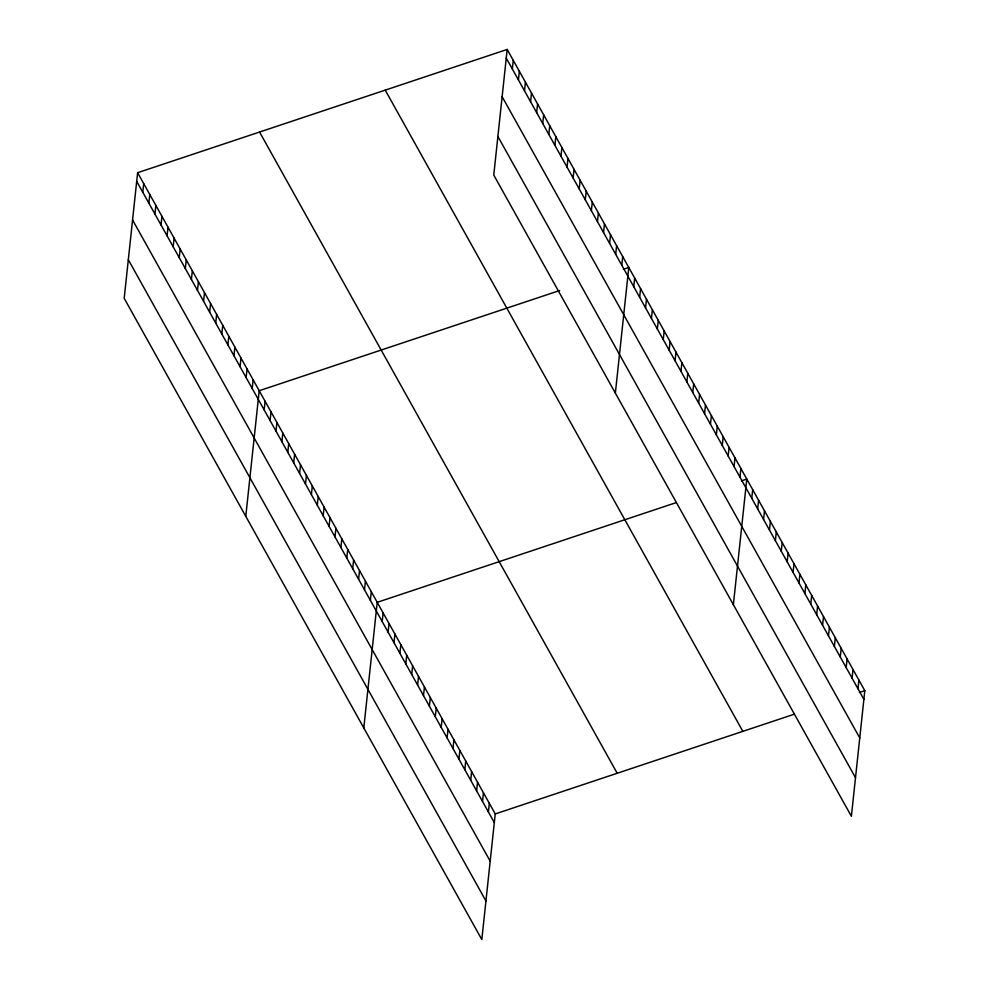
<?xml version="1.0" encoding="UTF-8"?>
<svg xmlns="http://www.w3.org/2000/svg" width="989" height="989" viewBox="0 0 989 989"><rect width="100%" height="100%" fill="white"/><g stroke="black" fill="none" stroke-linecap="round" stroke-linejoin="round"><path stroke-width="1.48" d="M137.619 172.704L124.194 298.319L481.816 939.55L495.242 813.935L137.619 172.704L507.184 49.45L864.806 690.681L851.381 816.296L493.758 175.065L507.184 49.45M142.775 192.262L143.702 183.608M148.857 203.153L149.772 194.512M154.927 214.057L155.854 205.403M161.009 224.96L161.936 216.307M167.092 235.864L168.019 227.21M173.174 246.768L174.101 238.114M179.256 257.659L180.171 249.005M185.326 268.563L186.253 259.909M191.409 279.467L192.336 270.813M197.491 290.37L198.418 281.717M203.573 301.262L204.488 292.62M209.643 312.165L210.57 303.512M215.726 323.069L216.653 314.415M221.808 333.973L222.735 325.319M227.89 344.877L228.805 336.223M233.96 355.768L234.888 347.114M240.043 366.672L240.97 358.018M246.125 377.575L247.052 368.922M252.207 388.479L253.135 379.825M245.779 516.332L259.205 390.729L559.663 290.519M264.187 409.953L265.114 401.299M270.084 420.535L271.011 411.881M275.98 431.117L276.908 422.464M281.89 441.7L282.817 433.046M287.787 452.282L288.714 443.628M293.684 462.864L294.611 454.211M299.593 473.434L300.52 464.793M305.49 484.017L306.417 475.363M311.387 494.599L312.314 485.945M317.296 505.181L318.211 496.527M323.193 515.764L324.12 507.11M329.09 526.346L330.017 517.692M334.999 536.916L335.914 528.274M340.896 547.498L341.823 538.844M346.793 558.08L347.72 549.427M352.69 568.663L353.617 560.009M358.599 579.245L359.526 570.591M364.496 589.827L365.423 581.173M370.393 600.41L371.32 591.756M363.804 727.941L377.217 602.326L676.328 502.573M382.199 621.562L383.126 612.908M388.096 632.144L389.023 623.49M394.005 642.726L394.92 634.073M399.902 653.309L400.829 644.655M405.799 663.891L406.726 655.237M411.708 674.461L412.623 665.82M417.605 685.043L418.532 676.389M423.502 695.626L424.429 686.972M429.399 706.208L430.326 697.554M435.308 716.79L436.236 708.136M441.205 727.372L442.132 718.719M512.339 69.007L513.266 60.354M447.102 737.942L448.029 729.301M518.421 79.899L519.349 71.257M453.011 748.525L453.926 739.871M524.504 90.803L525.431 82.149M458.908 759.107L459.836 750.453M530.586 101.706L531.501 93.053M464.805 769.689L465.732 761.036M536.656 112.61L537.583 103.956M470.715 780.272L471.629 771.618M542.738 123.514L543.666 114.86M476.611 790.854L477.539 782.2M548.821 134.405L549.748 125.751M482.508 801.436L483.436 792.782M554.903 145.309L555.818 136.655M488.418 812.006L489.332 803.365M560.973 156.213L561.9 147.559M567.056 167.116L567.983 158.463M573.138 178.008L574.065 169.366M579.22 188.911L580.135 180.258M585.29 199.815L586.217 191.161M591.373 210.719L592.3 202.065M597.455 221.623L598.382 212.969M603.537 232.514L604.464 223.86M609.62 243.418L610.534 234.764M615.69 254.321L616.617 245.668M621.772 265.225L622.699 256.571M615.356 393.078L628.781 267.475L623.354 269.28M633.751 286.699L634.678 278.045M639.648 297.281L640.575 288.627M645.557 307.863L646.485 299.21M651.454 318.446L652.381 309.792M657.351 329.028L658.278 320.374M663.26 339.61L664.175 330.956M669.157 350.18L670.085 341.526M675.054 360.762L675.981 352.109M680.964 371.345L681.878 362.691M686.861 381.927L687.788 373.273M692.757 392.509L693.685 383.856M698.667 403.092L699.582 394.438M704.564 413.662L705.491 405.02M710.461 424.244L711.388 415.59M716.357 434.826L717.285 426.172M722.267 445.409L723.194 436.755M728.164 455.991L729.091 447.337M734.061 466.573L734.988 457.919M739.97 477.143L740.885 468.502M733.368 604.687L746.794 479.072L741.367 480.889M751.764 498.308L752.691 489.654M757.673 508.89L758.588 500.236M763.57 519.472L764.497 510.819M769.467 530.055L770.394 521.401M775.376 540.637L776.291 531.983M781.273 551.207L782.2 542.565M787.17 561.789L788.097 553.135M793.067 572.371L793.994 563.718M798.976 582.954L799.903 574.3M804.873 593.536L805.8 584.882M810.77 604.118L811.697 595.465M816.679 614.688L817.594 606.047M822.576 625.271L823.503 616.617M828.473 635.853L829.4 627.199M834.382 646.435L835.297 637.781M840.279 657.017L841.206 648.364M846.176 667.6L847.103 658.946M852.085 678.182L853 669.528M857.982 688.752L858.909 680.111M495.242 813.935L794.34 714.182M859.379 692.498L864.806 690.681M506.257 58.104L863.879 699.334M502.14 96.699L859.75 737.93M497.887 136.47L855.51 777.7M385.228 90.123L742.85 731.353M259.575 132.031L617.198 773.262M136.692 181.358L494.315 822.588M132.563 219.954L490.185 861.184M128.323 259.724L485.933 900.954"/></g></svg>
